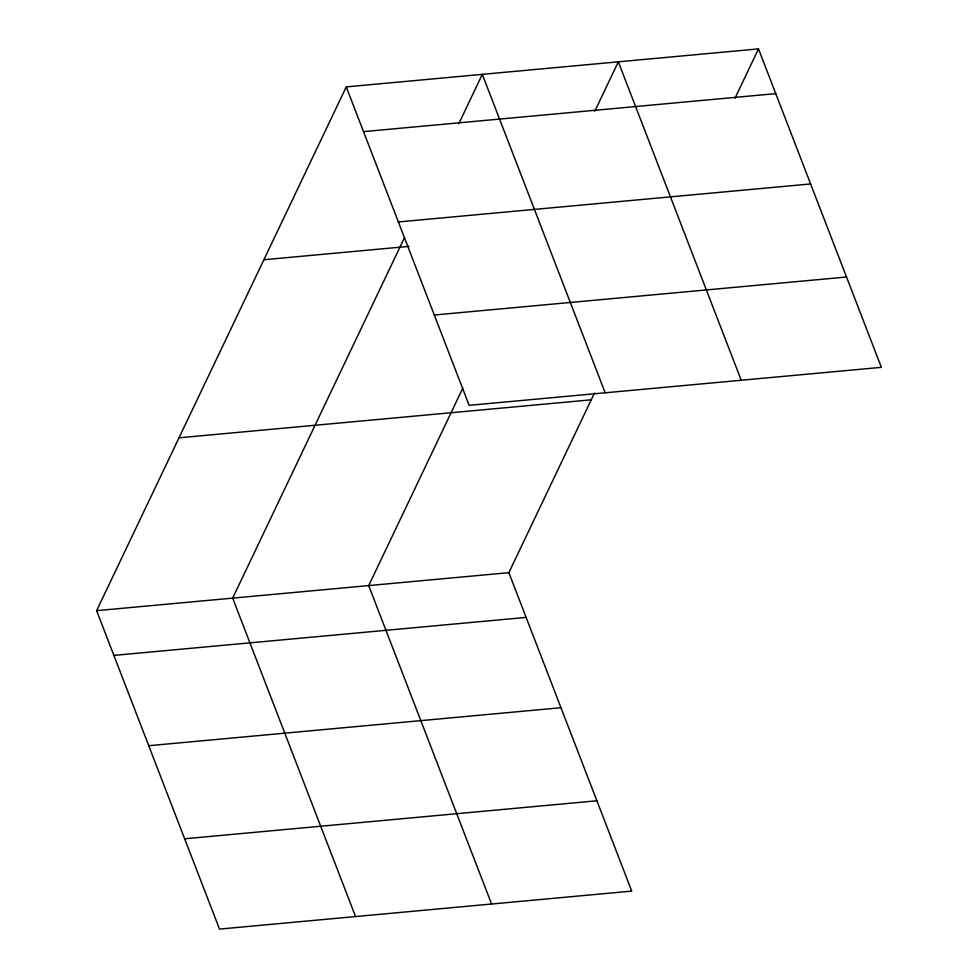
<?xml version="1.0" encoding="UTF-8"?>
<svg xmlns="http://www.w3.org/2000/svg" width="978" height="978" viewBox="0 0 978 978"><rect width="100%" height="100%" fill="white"/><g stroke="black" fill="none" stroke-linecap="round" stroke-linejoin="round"><path stroke-width="1.47" d="M594.502 392.973L508.866 572.668L631.739 891.105L219.5 929.1L96.626 610.663L346.261 86.895L758.5 48.9L881.374 367.337L469.134 405.332L346.261 86.895M404.501 237.593L232.666 598.12L355.54 916.557M458.768 123.741L482.301 74.352L605.174 392.789M462.839 388.083L368.706 585.59L491.579 904.027M594.807 111.199L618.341 61.822L741.214 380.259M734.967 98.289L758.5 48.9M363.523 131.627L775.762 93.631M398.376 221.945L810.615 183.95M263.877 259.745L408.987 246.37M434.281 315.014L846.52 277.018M179.011 437.814L591.238 399.819M96.626 610.663L508.866 572.668M113.888 655.394L526.127 617.399M148.742 745.713L560.981 707.717M184.646 838.782L596.886 800.786"/></g></svg>
